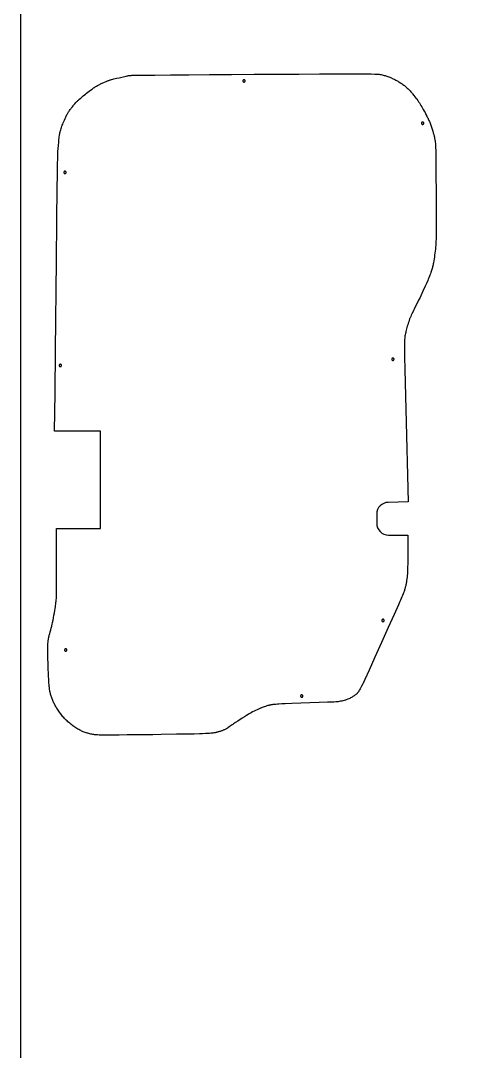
# Model space of a CAD drawing. Extents: x 0 to 9532, y -5852 to 7.
# Drawn here: x 4913 to 5693, y -3839 to -2081 of the extents above; entities that cross this region are included whole.
import ezdxf

# ---------------------------------------------------------------- set-up
doc = ezdxf.new("R2010")
doc.units = 0
doc.layers.add('Default_Layer', color=1, linetype='CONTINUOUS')

msp = doc.modelspace()

# ---------------------------------------------------------------- linework, layer by layer
at = {"layer": 'Default_Layer'}
for points in [[(4912.9, -5332.6), (7154.1, -5332.6), (7154.1, -1044.7), (4912.9, -1044.7), (4912.9, -5332.6)], [(5293.8, -2185.9), (5294, -2185.9), (5294.2, -2185.9), (5294.4, -2185.8), (5294.6, -2185.8), (5294.7, -2185.7), (5294.9, -2185.6), (5295.1, -2185.5), (5295.2, -2185.3), (5295.3, -2185.2), (5295.4, -2185), (5295.5, -2184.9), (5295.6, -2184.7), (5295.7, -2184.5), (5295.8, -2184.3), (5295.8, -2184.1), (5295.8, -2183.9), (5295.8, -2183.7), (5295.8, -2183.5), (5295.7, -2183.3), (5295.6, -2183.1), (5295.5, -2183), (5295.4, -2182.8), (5295.3, -2182.6), (5295.2, -2182.5), (5295.1, -2182.4), (5294.9, -2182.2), (5294.7, -2182.1), (5294.6, -2182.1), (5294.4, -2182), (5294.2, -2181.9), (5294, -2181.9), (5293.8, -2181.9), (5293.6, -2181.9), (5293.4, -2181.9), (5293.2, -2182), (5293, -2182.1), (5292.8, -2182.1), (5292.7, -2182.2), (5292.5, -2182.4), (5292.4, -2182.5), (5292.2, -2182.6), (5292.1, -2182.8), (5292, -2183), (5291.9, -2183.1), (5291.9, -2183.3), (5291.8, -2183.5), (5291.8, -2183.7), (5291.8, -2183.9), (5291.8, -2184.1), (5291.8, -2184.3), (5291.9, -2184.5), (5291.9, -2184.7), (5292, -2184.9), (5292.1, -2185), (5292.2, -2185.2), (5292.4, -2185.3), (5292.5, -2185.5), (5292.7, -2185.6), (5292.8, -2185.7), (5293, -2185.8), (5293.2, -2185.8), (5293.4, -2185.9), (5293.6, -2185.9), (5293.8, -2185.9)], [(5598.3, -2258.1), (5598.5, -2258.1), (5598.7, -2258), (5598.9, -2258), (5599, -2257.9), (5599.2, -2257.8), (5599.4, -2257.7), (5599.5, -2257.6), (5599.7, -2257.5), (5599.8, -2257.3), (5599.9, -2257.2), (5600, -2257), (5600.1, -2256.9), (5600.2, -2256.7), (5600.2, -2256.5), (5600.2, -2256.3), (5600.3, -2256.1), (5600.2, -2255.9), (5600.2, -2255.7), (5600.2, -2255.5), (5600.1, -2255.3), (5600, -2255.1), (5599.9, -2255), (5599.8, -2254.8), (5599.7, -2254.7), (5599.5, -2254.5), (5599.4, -2254.4), (5599.2, -2254.3), (5599, -2254.2), (5598.9, -2254.2), (5598.7, -2254.1), (5598.5, -2254.1), (5598.3, -2254.1), (5598.1, -2254.1), (5597.9, -2254.1), (5597.7, -2254.2), (5597.5, -2254.2), (5597.3, -2254.3), (5597.1, -2254.4), (5597, -2254.5), (5596.8, -2254.7), (5596.7, -2254.8), (5596.6, -2255), (5596.5, -2255.1), (5596.4, -2255.3), (5596.3, -2255.5), (5596.3, -2255.7), (5596.3, -2255.9), (5596.3, -2256.1), (5596.3, -2256.3), (5596.3, -2256.5), (5596.3, -2256.7), (5596.4, -2256.9), (5596.5, -2257), (5596.6, -2257.2), (5596.7, -2257.3), (5596.8, -2257.5), (5597, -2257.6), (5597.1, -2257.7), (5597.3, -2257.8), (5597.5, -2257.9), (5597.7, -2258), (5597.9, -2258), (5598.1, -2258.1), (5598.3, -2258.1)], [(4988.5, -2342), (4988.7, -2342), (4988.9, -2342), (4989.1, -2341.9), (4989.3, -2341.8), (4989.5, -2341.8), (4989.6, -2341.7), (4989.8, -2341.5), (4989.9, -2341.4), (4990.1, -2341.3), (4990.2, -2341.1), (4990.3, -2340.9), (4990.4, -2340.8), (4990.4, -2340.6), (4990.5, -2340.4), (4990.5, -2340.2), (4990.5, -2340), (4990.5, -2339.8), (4990.5, -2339.6), (4990.4, -2339.4), (4990.4, -2339.2), (4990.3, -2339), (4990.2, -2338.9), (4990.1, -2338.7), (4989.9, -2338.6), (4989.8, -2338.5), (4989.6, -2338.3), (4989.5, -2338.2), (4989.3, -2338.2), (4989.1, -2338.1), (4988.9, -2338), (4988.7, -2338), (4988.5, -2338), (4988.3, -2338), (4988.1, -2338), (4987.9, -2338.1), (4987.7, -2338.2), (4987.6, -2338.2), (4987.4, -2338.3), (4987.3, -2338.5), (4987.1, -2338.6), (4987, -2338.7), (4986.9, -2338.9), (4986.8, -2339), (4986.7, -2339.2), (4986.6, -2339.4), (4986.6, -2339.6), (4986.5, -2339.8), (4986.5, -2340), (4986.5, -2340.2), (4986.6, -2340.4), (4986.6, -2340.6), (4986.7, -2340.8), (4986.8, -2340.9), (4986.9, -2341.1), (4987, -2341.3), (4987.1, -2341.4), (4987.3, -2341.5), (4987.4, -2341.7), (4987.6, -2341.8), (4987.7, -2341.8), (4987.9, -2341.9), (4988.1, -2342), (4988.3, -2342), (4988.5, -2342)], [(4980.6, -2671.2), (4980.8, -2671.2), (4981, -2671.2), (4981.2, -2671.1), (4981.4, -2671.1), (4981.5, -2671), (4981.7, -2670.9), (4981.9, -2670.8), (4982, -2670.6), (4982.1, -2670.5), (4982.2, -2670.3), (4982.3, -2670.2), (4982.4, -2670), (4982.5, -2669.8), (4982.5, -2669.6), (4982.6, -2669.4), (4982.6, -2669.2), (4982.6, -2669), (4982.5, -2668.8), (4982.5, -2668.6), (4982.4, -2668.4), (4982.3, -2668.3), (4982.2, -2668.1), (4982.1, -2667.9), (4982, -2667.8), (4981.9, -2667.7), (4981.7, -2667.6), (4981.5, -2667.5), (4981.4, -2667.4), (4981.2, -2667.3), (4981, -2667.3), (4980.8, -2667.2), (4980.6, -2667.2), (4980.4, -2667.2), (4980.2, -2667.3), (4980, -2667.3), (4979.8, -2667.4), (4979.6, -2667.5), (4979.5, -2667.6), (4979.3, -2667.7), (4979.2, -2667.8), (4979, -2667.9), (4978.9, -2668.1), (4978.8, -2668.3), (4978.7, -2668.4), (4978.7, -2668.6), (4978.6, -2668.8), (4978.6, -2669), (4978.6, -2669.2), (4978.6, -2669.4), (4978.6, -2669.6), (4978.7, -2669.8), (4978.7, -2670), (4978.8, -2670.2), (4978.9, -2670.3), (4979, -2670.5), (4979.2, -2670.6), (4979.3, -2670.8), (4979.5, -2670.9), (4979.6, -2671), (4979.8, -2671.1), (4980, -2671.1), (4980.2, -2671.2), (4980.4, -2671.2), (4980.6, -2671.2)], [(5547.6, -2660.5), (5547.8, -2660.5), (5548, -2660.5), (5548.2, -2660.4), (5548.4, -2660.4), (5548.5, -2660.3), (5548.7, -2660.2), (5548.9, -2660.1), (5549, -2659.9), (5549.1, -2659.8), (5549.2, -2659.6), (5549.3, -2659.5), (5549.4, -2659.3), (5549.5, -2659.1), (5549.6, -2658.9), (5549.6, -2658.7), (5549.6, -2658.5), (5549.6, -2658.3), (5549.6, -2658.1), (5549.5, -2657.9), (5549.4, -2657.7), (5549.3, -2657.6), (5549.2, -2657.4), (5549.1, -2657.2), (5549, -2657.1), (5548.9, -2657), (5548.7, -2656.9), (5548.5, -2656.8), (5548.4, -2656.7), (5548.2, -2656.6), (5548, -2656.6), (5547.8, -2656.5), (5547.6, -2656.5), (5547.4, -2656.5), (5547.2, -2656.6), (5547, -2656.6), (5546.8, -2656.7), (5546.6, -2656.8), (5546.5, -2656.9), (5546.3, -2657), (5546.2, -2657.1), (5546, -2657.2), (5545.9, -2657.4), (5545.8, -2657.6), (5545.7, -2657.7), (5545.7, -2657.9), (5545.6, -2658.1), (5545.6, -2658.3), (5545.6, -2658.5), (5545.6, -2658.7), (5545.6, -2658.9), (5545.7, -2659.1), (5545.7, -2659.3), (5545.8, -2659.5), (5545.9, -2659.6), (5546, -2659.8), (5546.2, -2659.9), (5546.3, -2660.1), (5546.5, -2660.2), (5546.6, -2660.3), (5546.8, -2660.4), (5547, -2660.4), (5547.2, -2660.5), (5547.4, -2660.5), (5547.6, -2660.5)], [(5530.8, -3106), (5531, -3106), (5531.2, -3106), (5531.4, -3105.9), (5531.5, -3105.9), (5531.7, -3105.8), (5531.9, -3105.7), (5532, -3105.6), (5532.2, -3105.4), (5532.3, -3105.3), (5532.4, -3105.1), (5532.5, -3105), (5532.6, -3104.8), (5532.7, -3104.6), (5532.7, -3104.4), (5532.7, -3104.2), (5532.8, -3104), (5532.7, -3103.8), (5532.7, -3103.6), (5532.7, -3103.4), (5532.6, -3103.2), (5532.5, -3103.1), (5532.4, -3102.9), (5532.3, -3102.7), (5532.2, -3102.6), (5532, -3102.5), (5531.9, -3102.4), (5531.7, -3102.3), (5531.5, -3102.2), (5531.4, -3102.1), (5531.2, -3102.1), (5531, -3102), (5530.8, -3102), (5530.6, -3102), (5530.4, -3102.1), (5530.2, -3102.1), (5530, -3102.2), (5529.8, -3102.3), (5529.6, -3102.4), (5529.5, -3102.5), (5529.3, -3102.6), (5529.2, -3102.7), (5529.1, -3102.9), (5529, -3103.1), (5528.9, -3103.2), (5528.8, -3103.4), (5528.8, -3103.6), (5528.8, -3103.8), (5528.8, -3104), (5528.8, -3104.2), (5528.8, -3104.4), (5528.8, -3104.6), (5528.9, -3104.8), (5529, -3105), (5529.1, -3105.1), (5529.2, -3105.3), (5529.3, -3105.4), (5529.5, -3105.6), (5529.6, -3105.7), (5529.8, -3105.8), (5530, -3105.9), (5530.2, -3105.9), (5530.4, -3106), (5530.6, -3106), (5530.8, -3106)], [(4989.8, -3156.4), (4990, -3156.4), (4990.2, -3156.3), (4990.4, -3156.3), (4990.6, -3156.2), (4990.8, -3156.1), (4990.9, -3156), (4991.1, -3155.9), (4991.2, -3155.8), (4991.4, -3155.7), (4991.5, -3155.5), (4991.6, -3155.3), (4991.7, -3155.2), (4991.7, -3155), (4991.8, -3154.8), (4991.8, -3154.6), (4991.8, -3154.4), (4991.8, -3154.2), (4991.8, -3154), (4991.7, -3153.8), (4991.7, -3153.6), (4991.6, -3153.4), (4991.5, -3153.3), (4991.4, -3153.1), (4991.2, -3153), (4991.1, -3152.8), (4990.9, -3152.7), (4990.8, -3152.6), (4990.6, -3152.5), (4990.4, -3152.5), (4990.2, -3152.4), (4990, -3152.4), (4989.8, -3152.4), (4989.6, -3152.4), (4989.4, -3152.4), (4989.2, -3152.5), (4989, -3152.5), (4988.9, -3152.6), (4988.7, -3152.7), (4988.5, -3152.8), (4988.4, -3153), (4988.3, -3153.1), (4988.2, -3153.3), (4988.1, -3153.4), (4988, -3153.6), (4987.9, -3153.8), (4987.9, -3154), (4987.8, -3154.2), (4987.8, -3154.4), (4987.8, -3154.6), (4987.9, -3154.8), (4987.9, -3155), (4988, -3155.2), (4988.1, -3155.3), (4988.2, -3155.5), (4988.3, -3155.7), (4988.4, -3155.8), (4988.5, -3155.9), (4988.7, -3156), (4988.9, -3156.1), (4989, -3156.2), (4989.2, -3156.3), (4989.4, -3156.3), (4989.6, -3156.4), (4989.8, -3156.4)], [(5392.1, -3235), (5392.3, -3235), (5392.5, -3234.9), (5392.7, -3234.9), (5392.9, -3234.8), (5393.1, -3234.7), (5393.3, -3234.6), (5393.4, -3234.5), (5393.5, -3234.4), (5393.7, -3234.2), (5393.8, -3234.1), (5393.9, -3233.9), (5394, -3233.7), (5394, -3233.6), (5394.1, -3233.4), (5394.1, -3233.2), (5394.1, -3233), (5394.1, -3232.8), (5394.1, -3232.6), (5394, -3232.4), (5394, -3232.2), (5393.9, -3232), (5393.8, -3231.9), (5393.7, -3231.7), (5393.5, -3231.6), (5393.4, -3231.4), (5393.3, -3231.3), (5393.1, -3231.2), (5392.9, -3231.1), (5392.7, -3231.1), (5392.5, -3231), (5392.3, -3231), (5392.1, -3231), (5391.9, -3231), (5391.7, -3231), (5391.5, -3231.1), (5391.4, -3231.1), (5391.2, -3231.2), (5391, -3231.3), (5390.9, -3231.4), (5390.7, -3231.6), (5390.6, -3231.7), (5390.5, -3231.9), (5390.4, -3232), (5390.3, -3232.2), (5390.2, -3232.4), (5390.2, -3232.6), (5390.1, -3232.8), (5390.1, -3233), (5390.1, -3233.2), (5390.2, -3233.4), (5390.2, -3233.6), (5390.3, -3233.7), (5390.4, -3233.9), (5390.5, -3234.1), (5390.6, -3234.2), (5390.7, -3234.4), (5390.9, -3234.5), (5391, -3234.6), (5391.2, -3234.7), (5391.4, -3234.8), (5391.5, -3234.9), (5391.7, -3234.9), (5391.9, -3235), (5392.1, -3235)]]:
    msp.add_lwpolyline(points, close=True, dxfattribs=at)
msp.add_lwpolyline([(5100.8, -2174.5), (5101.4, -2174.5), (5102.6, -2174.4), (5106.6, -2174.4), (5112.6, -2174.3), (5120.5, -2174.2), (5141.5, -2174), (5168.3, -2173.7), (5199.9, -2173.5), (5235, -2173.2), (5272.4, -2172.9), (5311, -2172.7), (5349.6, -2172.5), (5387.1, -2172.3), (5422.3, -2172.1), (5454, -2172.1), (5481.1, -2172), (5492.5, -2172), (5502.3, -2172.1), (5510.4, -2172.1), (5516.6, -2172.2), (5518.9, -2172.2), (5520.7, -2172.3), (5522, -2172.3), (5522.7, -2172.4), (5524.3, -2172.6), (5526, -2172.9), (5527.6, -2173.3), (5529.3, -2173.6), (5530.9, -2174.1), (5532.5, -2174.5), (5534.2, -2175), (5535.8, -2175.5), (5537.4, -2176), (5539, -2176.5), (5540.5, -2177.1), (5542.1, -2177.7), (5543.6, -2178.3), (5545.1, -2178.9), (5546.6, -2179.6), (5548.1, -2180.3), (5549.5, -2181), (5551, -2181.7), (5552.4, -2182.4), (5553.8, -2183.2), (5555.2, -2183.9), (5556.6, -2184.7), (5558, -2185.6), (5559.4, -2186.4), (5560.7, -2187.3), (5562.1, -2188.2), (5563.4, -2189.1), (5564.7, -2190.1), (5566, -2191), (5567.3, -2192), (5568.5, -2193), (5569.8, -2194), (5571, -2195.1), (5572.2, -2196.2), (5573.4, -2197.4), (5574.6, -2198.6), (5575.8, -2199.8), (5576.9, -2201.1), (5578.1, -2202.4), (5579.2, -2203.6), (5580.3, -2204.9), (5581.3, -2206.2), (5583.3, -2208.7), (5585.2, -2211), (5586.9, -2213.2), (5587.6, -2214.2), (5588.4, -2215.3), (5589.9, -2217.3), (5591.3, -2219.5), (5592.7, -2221.6), (5594.1, -2223.8), (5595.4, -2226), (5596.8, -2228.2), (5598.1, -2230.4), (5599.4, -2232.8), (5600.9, -2235.4), (5602.4, -2238.1), (5604, -2241), (5605.5, -2244), (5606.3, -2245.5), (5607, -2247), (5607.8, -2248.5), (5608.5, -2250.1), (5609.1, -2251.6), (5609.8, -2253), (5610.4, -2254.5), (5611, -2256.1), (5611.6, -2257.8), (5612.2, -2259.5), (5612.8, -2261.2), (5613.4, -2262.9), (5614.5, -2266.4), (5615.5, -2269.7), (5616.4, -2272.8), (5617.2, -2275.6), (5617.8, -2278), (5618.3, -2280), (5618.7, -2282.1), (5619.1, -2284.2), (5619.4, -2286.3), (5619.7, -2288.4), (5620, -2290.5), (5620.2, -2292.6), (5620.4, -2294.8), (5620.5, -2295.7), (5620.5, -2297.4), (5620.6, -2302.8), (5620.7, -2310.8), (5620.8, -2320.7), (5621, -2345.2), (5621.1, -2373), (5621.2, -2401), (5621.3, -2426), (5621.3, -2436.3), (5621.3, -2444.7), (5621.2, -2450.7), (5621.2, -2452.6), (5621.2, -2453.9), (5621, -2457.3), (5620.8, -2460.7), (5620.6, -2464.1), (5620.3, -2467.5), (5620, -2470.9), (5619.6, -2474.3), (5619.2, -2477.6), (5618.8, -2481), (5618.3, -2484.3), (5617.8, -2487.6), (5617.3, -2490.9), (5616.7, -2494.2), (5616.4, -2495.9), (5616, -2497.5), (5615.7, -2499.2), (5615.3, -2500.8), (5614.9, -2502.4), (5614.5, -2504.1), (5614.1, -2505.7), (5613.6, -2507.3), (5613.1, -2509), (5612.4, -2510.9), (5611.7, -2512.9), (5610.8, -2515), (5609.9, -2517.2), (5608.9, -2519.6), (5607.9, -2522), (5606.9, -2524.4), (5604.7, -2529.3), (5602.6, -2534.1), (5598.6, -2542.7), (5596.9, -2546.6), (5595.1, -2550.4), (5593.3, -2554.2), (5591.4, -2558), (5587.7, -2565.5), (5585.8, -2569.3), (5583.9, -2573.1), (5583, -2575.2), (5581.9, -2577.3), (5579.9, -2581.4), (5578.9, -2583.5), (5577.9, -2585.6), (5577.5, -2586.7), (5577, -2587.8), (5576.6, -2588.8), (5576.1, -2589.9), (5575.7, -2591), (5575.3, -2592.2), (5574.5, -2594.6), (5573.7, -2597.1), (5572.9, -2599.7), (5572.1, -2602.2), (5571.4, -2604.7), (5570.8, -2607), (5570.3, -2609), (5569.9, -2611), (5569.4, -2612.9), (5569, -2614.9), (5568.6, -2616.8), (5568.2, -2618.8), (5567.9, -2620.7), (5567.7, -2622.7), (5567.4, -2624.7), (5567.4, -2625.7), (5567.3, -2626.8), (5567.3, -2627.9), (5567.2, -2629.1), (5567.2, -2631.6), (5567.2, -2634.3), (5567.3, -2637), (5567.3, -2639.7), (5567.4, -2642.4), (5567.4, -2645), (5567.6, -2654.4), (5568.1, -2675.9), (5569.7, -2743.8), (5573.4, -2901.7), (5539.5, -2902.6, 0.406348), (5520, -2922.6), (5520, -2938.3, 0.414214), (5540, -2958.3), (5573.2, -2958.3), (5573.1, -2967.2), (5573, -2976.9), (5572.9, -2996.9), (5572.8, -3006.1), (5572.6, -3014.1), (5572.6, -3017.6), (5572.5, -3020.5), (5572.4, -3022.9), (5572.3, -3024.6), (5572, -3027.5), (5571.7, -3030.4), (5571.4, -3033.3), (5571, -3036.1), (5570.8, -3037.6), (5570.6, -3039), (5570.3, -3040.4), (5570, -3041.8), (5569.7, -3043.3), (5569.4, -3044.7), (5569.1, -3046.1), (5568.8, -3047.5), (5568.4, -3048.9), (5568, -3050.3), (5567.5, -3051.6), (5567.1, -3053), (5566.6, -3054.4), (5566.1, -3055.7), (5565.6, -3057.1), (5565, -3058.5), (5563.9, -3061.2), (5562.8, -3063.8), (5561.7, -3066.5), (5560.6, -3069.2), (5559.4, -3071.9), (5557.1, -3077.2), (5549.6, -3093.8), (5539.6, -3116.2), (5528.3, -3141.5), (5517, -3166.6), (5507, -3188.7), (5499.6, -3204.9), (5497.4, -3209.8), (5496.7, -3211.3), (5496.3, -3212.2), (5494.2, -3216.3), (5493.1, -3218.4), (5492, -3220.5), (5490.9, -3222.5), (5490.3, -3223.5), (5489.8, -3224.3), (5489.3, -3225.2), (5488.8, -3225.9), (5488.3, -3226.6), (5487.8, -3227.1), (5487.4, -3227.6), (5486.9, -3228.1), (5486.5, -3228.6), (5486, -3229.1), (5485.5, -3229.5), (5484.9, -3230), (5483.9, -3230.9), (5482.8, -3231.7), (5481.7, -3232.5), (5480.5, -3233.2), (5479.4, -3233.9), (5478.2, -3234.7), (5476.8, -3235.4), (5475.4, -3236.2), (5473.9, -3236.9), (5472.4, -3237.6), (5470.8, -3238.3), (5469.3, -3238.9), (5467.7, -3239.5), (5466.9, -3239.7), (5466.1, -3240), (5464.3, -3240.5), (5462.4, -3241), (5460.3, -3241.4), (5458.3, -3241.8), (5456.2, -3242.2), (5454.1, -3242.6), (5452.1, -3242.8), (5451.4, -3242.9), (5450.2, -3243), (5446.8, -3243.2), (5442, -3243.4), (5436.2, -3243.6), (5421.9, -3244.2), (5405.8, -3244.7), (5375.2, -3245.8), (5364.2, -3246.2), (5360.6, -3246.3), (5358.5, -3246.4), (5353.3, -3246.8), (5350.6, -3247), (5348, -3247.1), (5345.4, -3247.4), (5344.2, -3247.5), (5342.9, -3247.6), (5341.7, -3247.8), (5340.6, -3248), (5339.5, -3248.1), (5338.4, -3248.3), (5337.4, -3248.6), (5336.4, -3248.8), (5335.4, -3249), (5334.4, -3249.3), (5332.4, -3249.9), (5330.4, -3250.5), (5328.4, -3251.1), (5326.5, -3251.9), (5324.5, -3252.6), (5322.6, -3253.4), (5321.6, -3253.8), (5320.5, -3254.2), (5318.3, -3255.2), (5316, -3256.3), (5313.5, -3257.6), (5311, -3258.8), (5308.5, -3260.1), (5306, -3261.5), (5303.7, -3262.8), (5302.5, -3263.5), (5301.1, -3264.3), (5298, -3266.2), (5294.6, -3268.4), (5290.9, -3270.7), (5283.2, -3275.8), (5279.3, -3278.2), (5275.7, -3280.5), (5274.8, -3281.2), (5273.8, -3281.8), (5272, -3283.1), (5270.1, -3284.4), (5268.3, -3285.7), (5266.4, -3287), (5265.5, -3287.6), (5264.5, -3288.2), (5263.5, -3288.8), (5262.6, -3289.3), (5261.6, -3289.9), (5260.5, -3290.4), (5259.5, -3290.8), (5258.5, -3291.3), (5257.4, -3291.7), (5256.4, -3292.1), (5255.3, -3292.5), (5254.3, -3292.9), (5253.2, -3293.3), (5252.1, -3293.6), (5251, -3293.9), (5249.9, -3294.2), (5248.8, -3294.5), (5247.7, -3294.8), (5246.6, -3295.1), (5245.5, -3295.3), (5244.4, -3295.5), (5243.3, -3295.7), (5242.1, -3295.9), (5240.6, -3296.1), (5238.9, -3296.3), (5237, -3296.4), (5234.9, -3296.6), (5232.8, -3296.7), (5228.1, -3297), (5223.1, -3297.2), (5218.1, -3297.4), (5208.6, -3297.7), (5204.9, -3297.8), (5198.4, -3297.9), (5178.7, -3298.2), (5152.7, -3298.6), (5138.3, -3298.8), (5123.6, -3299), (5108.9, -3299.1), (5094.6, -3299.3), (5081.2, -3299.4), (5069, -3299.4), (5058.5, -3299.5), (5053.9, -3299.4), (5050, -3299.4), (5046.6, -3299.4), (5043.9, -3299.3), (5042, -3299.2), (5041.2, -3299.2), (5040.7, -3299.1), (5039.1, -3298.9), (5037.5, -3298.6), (5035.8, -3298.3), (5034.2, -3298), (5032.6, -3297.7), (5030.9, -3297.3), (5029.3, -3296.9), (5027.7, -3296.5), (5026.1, -3296.1), (5024.5, -3295.6), (5022.9, -3295), (5021.4, -3294.5), (5019.8, -3293.9), (5018.3, -3293.3), (5016.8, -3292.6), (5015.3, -3291.9), (5013.8, -3291.1), (5012.2, -3290.2), (5010.6, -3289.3), (5008.9, -3288.2), (5007.2, -3287.1), (5005.4, -3286), (5003.7, -3284.7), (5001.9, -3283.5), (5000.2, -3282.2), (4998.5, -3280.8), (4996.8, -3279.4), (4995.1, -3278.1), (4993.5, -3276.7), (4992, -3275.3), (4990.5, -3273.9), (4989.1, -3272.5), (4987.8, -3271.1), (4986.5, -3269.7), (4985.1, -3268.2), (4983.9, -3266.7), (4982.6, -3265.1), (4981.3, -3263.5), (4980.1, -3261.9), (4979, -3260.3), (4977.8, -3258.7), (4976.7, -3257.1), (4975.7, -3255.4), (4974.7, -3253.8), (4973.7, -3252.3), (4972.8, -3250.7), (4972, -3249.2), (4971.2, -3247.8), (4970.4, -3246.4), (4969.7, -3244.9), (4969, -3243.5), (4968.4, -3242), (4967.7, -3240.5), (4967.1, -3239), (4966.5, -3237.5), (4965.9, -3236), (4965.4, -3234.4), (4964.9, -3232.9), (4964.4, -3231.4), (4964, -3229.8), (4963.6, -3228.2), (4963.2, -3226.7), (4962.8, -3225.1), (4962.5, -3223.5), (4962.3, -3222.6), (4962.2, -3221.4), (4962, -3220), (4961.9, -3218.3), (4961.7, -3216.5), (4961.5, -3214.4), (4961.2, -3209.8), (4960.9, -3204.7), (4960.7, -3199.1), (4960.4, -3193.3), (4960.1, -3187.4), (4959.9, -3181.5), (4959.7, -3175.8), (4959.5, -3170.4), (4959.4, -3165.4), (4959.3, -3161.1), (4959.2, -3157.4), (4959.1, -3154.7), (4959.1, -3153), (4959.2, -3150.6), (4959.3, -3148.3), (4959.4, -3145.9), (4959.5, -3143.6), (4959.7, -3141.3), (4959.9, -3138.9), (4960, -3137.8), (4960.2, -3136.6), (4960.4, -3135.5), (4960.6, -3134.3), (4960.8, -3133.1), (4961, -3131.9), (4961.4, -3130.5), (4961.7, -3129.1), (4962.1, -3127.7), (4962.5, -3126.2), (4963.4, -3123.2), (4964.3, -3120.1), (4965.2, -3116.9), (4965.6, -3115.4), (4966, -3113.8), (4966.4, -3112.3), (4966.7, -3110.8), (4967.4, -3107.5), (4968.2, -3103.6), (4969, -3099.4), (4969.8, -3095.1), (4970.5, -3090.9), (4971.2, -3086.9), (4971.8, -3083.5), (4972.2, -3080.7), (4972.5, -3078.4), (4972.8, -3076.1), (4973.1, -3073.7), (4973.4, -3071.4), (4973.6, -3069.1), (4973.8, -3066.7), (4974, -3064.4), (4974.1, -3062.1), (4974.2, -3060.2), (4974.2, -3056.9), (4974.2, -3052.4), (4974.2, -3046.9), (4974.3, -3033.1), (4974.2, -3016.7), (4974.2, -2980.5), (4974.1, -2962.9), (4974.1, -2947.3), (5048.9, -2947.3), (5048.9, -2781.3), (4970.9, -2781.3), (4971.6, -2716.4), (4972.4, -2642.9), (4974, -2490.9), (4974.8, -2422.6), (4975.4, -2366.1), (4975.7, -2344), (4975.9, -2326.7), (4976.1, -2315), (4976.2, -2311.4), (4976.3, -2309.4), (4976.4, -2307), (4976.6, -2304.6), (4976.9, -2299.3), (4977.4, -2293.9), (4977.8, -2288.6), (4978.3, -2283.6), (4978.6, -2281.4), (4978.8, -2279.2), (4979.1, -2277.3), (4979.3, -2275.6), (4979.5, -2274.2), (4979.7, -2273), (4980, -2272), (4980.2, -2271.1), (4980.4, -2270.1), (4980.7, -2269.1), (4981.3, -2267.2), (4981.9, -2265.2), (4982.5, -2263.3), (4983.2, -2261.4), (4983.9, -2259.5), (4984.7, -2257.6), (4985.5, -2255.6), (4986.4, -2253.3), (4987.5, -2250.8), (4988.6, -2248.2), (4989.2, -2246.8), (4989.9, -2245.5), (4990.5, -2244.2), (4991.2, -2242.8), (4991.9, -2241.5), (4992.6, -2240.2), (4993.3, -2239), (4994, -2237.8), (4994.8, -2236.6), (4995.6, -2235.4), (4996.4, -2234.2), (4997.4, -2232.9), (4998.3, -2231.7), (4999.3, -2230.4), (5000.3, -2229.2), (5001.3, -2227.9), (5002.3, -2226.7), (5003.3, -2225.5), (5005.3, -2223.2), (5007.2, -2221), (5009, -2219.2), (5009.8, -2218.3), (5010.7, -2217.5), (5011.5, -2216.6), (5012.4, -2215.8), (5014.2, -2214.2), (5016, -2212.6), (5017.8, -2211.1), (5019.7, -2209.5), (5023.4, -2206.5), (5025.4, -2205), (5027.6, -2203.3), (5029.9, -2201.5), (5032.3, -2199.6), (5034.8, -2197.8), (5036.1, -2196.9), (5037.3, -2196), (5038.6, -2195.2), (5039.9, -2194.3), (5041.2, -2193.5), (5042.4, -2192.8), (5043.7, -2192), (5045, -2191.3), (5046.3, -2190.6), (5047.7, -2189.9), (5049.1, -2189.2), (5050.5, -2188.5), (5051.9, -2187.8), (5053.3, -2187.2), (5054.7, -2186.5), (5056, -2185.9), (5058.7, -2184.8), (5061.2, -2183.8), (5062.3, -2183.4), (5063.4, -2183), (5064.5, -2182.6), (5065.6, -2182.3), (5066.6, -2181.9), (5067.7, -2181.6), (5069.9, -2181), (5072.1, -2180.5), (5074.3, -2180), (5076.5, -2179.5), (5080.9, -2178.5), (5083.2, -2178), (5085.6, -2177.4), (5088, -2176.8), (5090.6, -2176.3), (5093.1, -2175.7), (5094.4, -2175.5), (5095.7, -2175.2), (5097, -2175), (5098.3, -2174.8), (5099.6, -2174.7), (5100.8, -2174.5)], format="xyb", close=True, dxfattribs=at)

doc.saveas('drawing.dxf')
